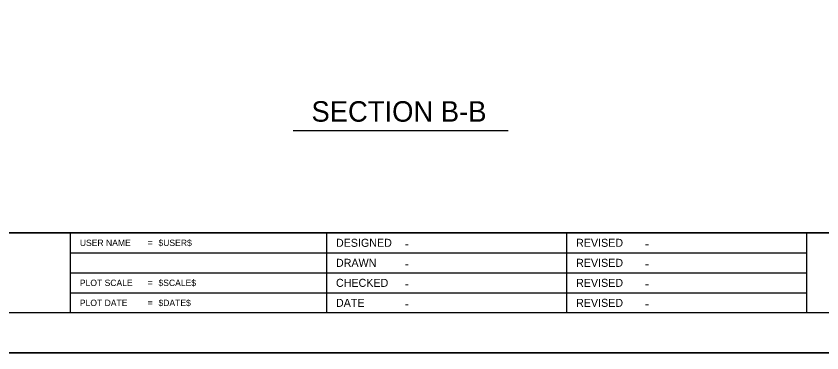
# Model space of a CAD drawing. Extents: x 2133490 to 2172050, y 2138301 to 2145980.
# Drawn here: x 2138805 to 2139308, y 2141438 to 2141648 of the extents above; entities that cross this region are included whole.
import ezdxf

# ---------------------------------------------------------------- set-up
doc = ezdxf.new("R2010")
doc.units = 0
for name, color, linetype in [('ROW_PR_Notes', 7, 'Continuous'), ('Sheets_50 Reference Boundary', 7, 'Continuous'), ('Sheets_General Details', 7, 'Continuous'), ('Sheets_Printer Plotting Border', 7, 'Continuous')]:
    doc.layers.add(name, color=color, linetype=linetype)

msp = doc.modelspace()

# ---------------------------------------------------------------- linework, layer by layer
at = {"layer": 'ROW_PR_Notes'}
msp.add_line((2138977.6, 2141576.44), (2139111.89, 2141576.44), dxfattribs=at)
at = {"layer": 'Sheets_50 Reference Boundary'}
msp.add_lwpolyline([(2138689.66, 2142512.57), (2140264.66, 2142512.57), (2140264.66, 2141512.58), (2138689.66, 2141512.58)], close=True, dxfattribs=at)
at = {"layer": 'Sheets_General Details'}
for p, q in [((2138689.66, 2141512.58), (2140264.66, 2141512.58)), ((2138838.37, 2141512.58), (2138838.37, 2141462.58)), ((2138998.37, 2141512.58), (2138998.37, 2141462.58)), ((2139148.37, 2141512.58), (2139148.37, 2141462.58)), ((2139298.37, 2141512.58), (2139298.37, 2141462.58)), ((2138838.37, 2141500.08), (2139298.37, 2141500.08)), ((2138838.37, 2141487.58), (2139298.37, 2141487.58)), ((2138838.37, 2141475.08), (2139298.37, 2141475.08)), ((2140289.66, 2141437.58), (2138589.66, 2141437.58))]:
    msp.add_line(p, q, dxfattribs=at)
msp.add_lwpolyline([(2138689.66, 2142512.58), (2140264.66, 2142512.58), (2140264.66, 2141462.58), (2138689.66, 2141462.58)], close=True, dxfattribs=at)
at = {"layer": 'Sheets_Printer Plotting Border'}
msp.add_lwpolyline([(2138589.66, 2141437.58), (2140289.66, 2141437.58), (2140289.66, 2142537.58), (2138589.66, 2142537.58)], close=True, dxfattribs=at)

# ---------------------------------------------------------------- texts
at = {"layer": 'ROW_PR_Notes'}
msp.add_text('SECTION B-B', height=12.8, dxfattribs=at).set_placement((2138989.05, 2141581.98))
at = {"layer": 'Sheets_General Details'}
for s, p in [('USER NAME', (2138844.37, 2141504.33)), ('=', (2138886.76, 2141504.33)), ('$USER$', (2138893.48, 2141504.33)), ('PLOT SCALE', (2138844.37, 2141479.33)), ('=', (2138886.76, 2141479.33)), ('$SCALE$', (2138893.48, 2141479.33)), ('PLOT DATE', (2138844.37, 2141466.83)), ('=', (2138886.76, 2141466.83)), ('$DATE$', (2138893.48, 2141466.83))]:
    msp.add_text(s, height=4, rotation=360, dxfattribs=at).set_placement(p)
for s, height, p in [('DESIGNED', 5, (2139004.37, 2141503.83)), ('REVISED', 5, (2139154.37, 2141503.83)), ('-', 6, (2139047.33, 2141502.83)), ('-', 6, (2139197.33, 2141502.83)), ('DRAWN', 5, (2139004.37, 2141491.33)), ('-', 6, (2139047.33, 2141490.33)), ('REVISED', 5, (2139154.37, 2141491.33)), ('-', 6, (2139197.33, 2141490.33)), ('CHECKED', 5, (2139004.37, 2141478.83)), ('REVISED', 5, (2139154.37, 2141478.83)), ('-', 6, (2139047.33, 2141477.83)), ('-', 6, (2139197.33, 2141477.83)), ('DATE', 5, (2139004.37, 2141466.33)), ('-', 6, (2139047.33, 2141465.33)), ('REVISED', 5, (2139154.37, 2141466.33)), ('-', 6, (2139197.33, 2141465.33))]:
    msp.add_text(s, height=height, dxfattribs=at).set_placement(p)

doc.saveas('drawing.dxf')
